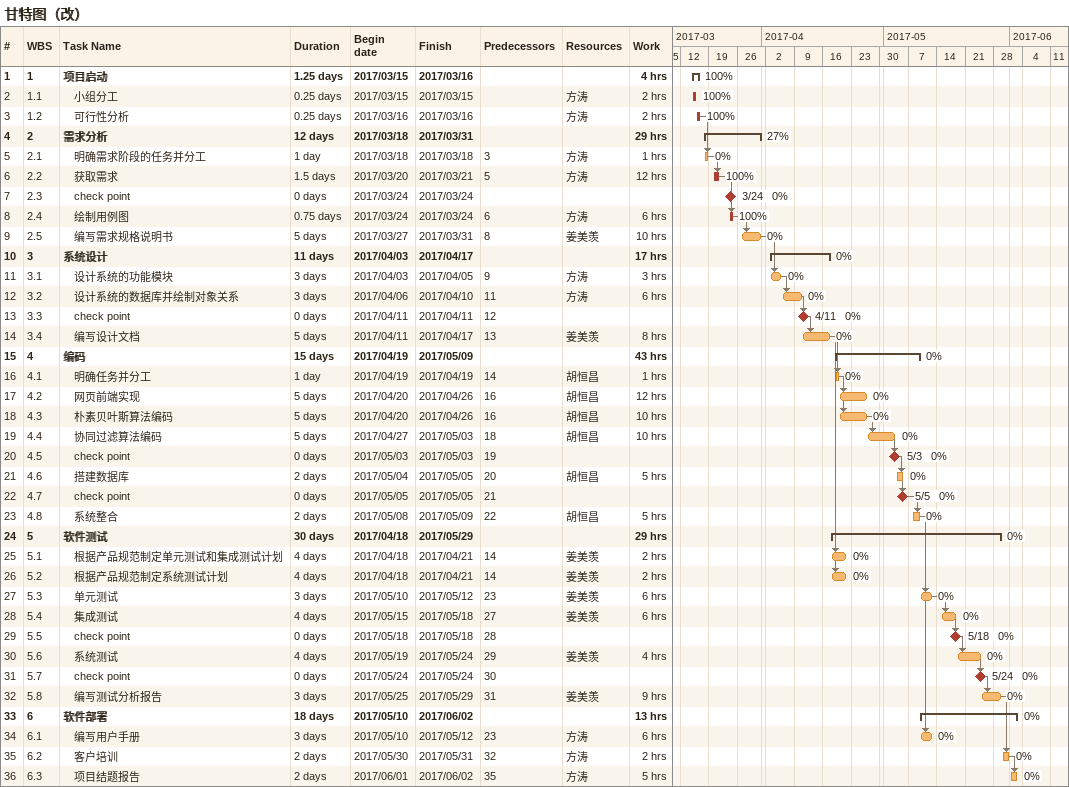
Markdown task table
甘特图（改）

| ID | WBS | Task | Duration | Start | Finish | Predecessors | Resources | % complete | Work (h) |
|---|---|---|---|---|---|---|---|---|---|
| 1 | 1 | **项目启动** | 1.25d | 2017-03-15 | 2017-03-16 |  |  | 100 | 4 |
| 2 | 1.1 | 小组分工 | 0.25d | 2017-03-15 | 2017-03-15 |  | 方涛 | 100 | 2 |
| 3 | 1.2 | 可行性分析 | 0.25d | 2017-03-16 | 2017-03-16 |  | 方涛 | 100 | 2 |
| 4 | 2 | **需求分析** | 12d | 2017-03-18 | 2017-03-31 |  |  | 27 | 29 |
| 5 | 2.1 | 明确需求阶段的任务并分工 | 1d | 2017-03-18 | 2017-03-18 | 3 | 方涛 | 0 | 1 |
| 6 | 2.2 | 获取需求 | 1.5d | 2017-03-20 | 2017-03-21 | 5 | 方涛 | 100 | 12 |
| 7 | 2.3 | check point | 0d | 2017-03-24 | 2017-03-24 |  |  | 0 |  |
| 8 | 2.4 | 绘制用例图 | 0.75d | 2017-03-24 | 2017-03-24 | 6 | 方涛 | 100 | 6 |
| 9 | 2.5 | 编写需求规格说明书 | 5d | 2017-03-27 | 2017-03-31 | 8 | 姜美羡 | 0 | 10 |
| 10 | 3 | **系统设计** | 11d | 2017-04-03 | 2017-04-17 |  |  | 0 | 17 |
| 11 | 3.1 | 设计系统的功能模块 | 3d | 2017-04-03 | 2017-04-05 | 9 | 方涛 | 0 | 3 |
| 12 | 3.2 | 设计系统的数据库并绘制对象关系 | 3d | 2017-04-06 | 2017-04-10 | 11 | 方涛 | 0 | 6 |
| 13 | 3.3 | check point | 0d | 2017-04-11 | 2017-04-11 | 12 |  | 0 |  |
| 14 | 3.4 | 编写设计文档 | 5d | 2017-04-11 | 2017-04-17 | 13 | 姜美羡 | 0 | 8 |
| 15 | 4 | **编码** | 15d | 2017-04-19 | 2017-05-09 |  |  | 0 | 43 |
| 16 | 4.1 | 明确任务并分工 | 1d | 2017-04-19 | 2017-04-19 | 14 | 胡恒昌 | 0 | 1 |
| 17 | 4.2 | 网页前端实现 | 5d | 2017-04-20 | 2017-04-26 | 16 | 胡恒昌 | 0 | 12 |
| 18 | 4.3 | 朴素贝叶斯算法编码 | 5d | 2017-04-20 | 2017-04-26 | 16 | 胡恒昌 | 0 | 10 |
| 19 | 4.4 | 协同过滤算法编码 | 5d | 2017-04-27 | 2017-05-03 | 18 | 胡恒昌 | 0 | 10 |
| 20 | 4.5 | check point | 0d | 2017-05-03 | 2017-05-03 | 19 |  | 0 |  |
| 21 | 4.6 | 搭建数据库 | 2d | 2017-05-04 | 2017-05-05 | 20 | 胡恒昌 | 0 | 5 |
| 22 | 4.7 | check point | 0d | 2017-05-05 | 2017-05-05 | 21 |  | 0 |  |
| 23 | 4.8 | 系统整合 | 2d | 2017-05-08 | 2017-05-09 | 22 | 胡恒昌 | 0 | 5 |
| 24 | 5 | **软件测试** | 30d | 2017-04-18 | 2017-05-29 |  |  | 0 | 29 |
| 25 | 5.1 | 根据产品规范制定单元测试和集成测试计划 | 4d | 2017-04-18 | 2017-04-21 | 14 | 姜美羡 | 0 | 2 |
| 26 | 5.2 | 根据产品规范制定系统测试计划 | 4d | 2017-04-18 | 2017-04-21 | 14 | 姜美羡 | 0 | 2 |
| 27 | 5.3 | 单元测试 | 3d | 2017-05-10 | 2017-05-12 | 23 | 姜美羡 | 0 | 6 |
| 28 | 5.4 | 集成测试 | 4d | 2017-05-15 | 2017-05-18 | 27 | 姜美羡 | 0 | 6 |
| 29 | 5.5 | check point | 0d | 2017-05-18 | 2017-05-18 | 28 |  | 0 |  |
| 30 | 5.6 | 系统测试 | 4d | 2017-05-19 | 2017-05-24 | 29 | 姜美羡 | 0 | 4 |
| 31 | 5.7 | check point | 0d | 2017-05-24 | 2017-05-24 | 30 |  | 0 |  |
| 32 | 5.8 | 编写测试分析报告 | 3d | 2017-05-25 | 2017-05-29 | 31 | 姜美羡 | 0 | 9 |
| 33 | 6 | **软件部署** | 18d | 2017-05-10 | 2017-06-02 |  |  | 0 | 13 |
| 34 | 6.1 | 编写用户手册 | 3d | 2017-05-10 | 2017-05-12 | 23 | 方涛 | 0 | 6 |
| 35 | 6.2 | 客户培训 | 2d | 2017-05-30 | 2017-05-31 | 32 | 方涛 | 0 | 2 |
| 36 | 6.3 | 项目结题报告 | 2d | 2017-06-01 | 2017-06-02 | 35 | 方涛 | 0 | 5 |
